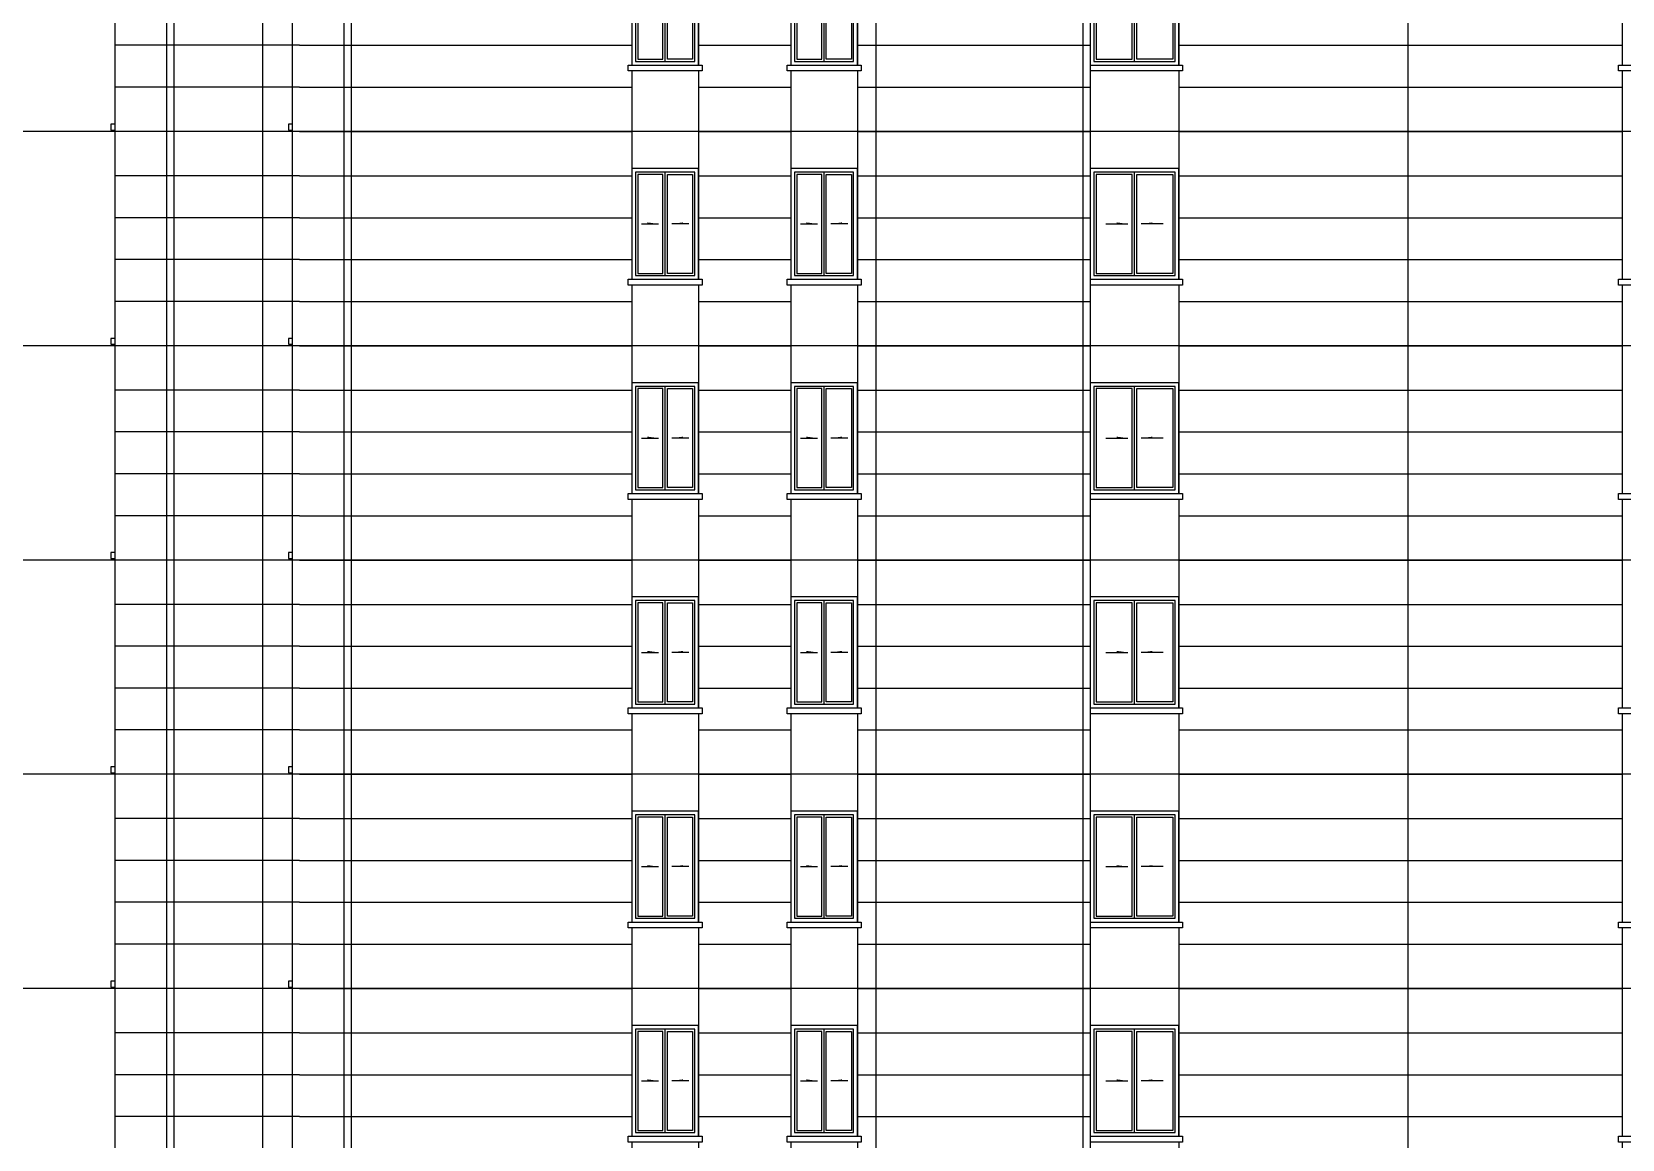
# Model space of a CAD drawing. Extents: x -59851 to 653804, y -249523 to 437614.
# Drawn here: x 312727 to 334249, y 378348 to 393338 of the extents above; entities that cross this region are included whole.
import ezdxf

# ---------------------------------------------------------------- set-up
doc = ezdxf.new("R2010")
doc.units = 0
doc.header["$LTSCALE"] = 1000
doc.header["$MEASUREMENT"] = 0
for name, color, linetype in [('A-材质分割线（横向）', 252, 'Continuous'), ('A-材质分割线（竖向）', 8, 'Continuous'), ('A-注释', 8, 'Continuous'), ('DOTE', 16, 'Continuous'), ('ELE-0', 142, 'Continuous'), ('ELE-2', 31, 'Continuous'), ('ELE-3', 35, 'Continuous'), ('ELE-6', 8, 'Continuous')]:
    doc.layers.add(name, color=color, linetype=linetype)

# ---------------------------------------------------------------- blocks, each defined once
blk = doc.blocks.new('jfdjksjkjkjkjkkj')
at = {"layer": 'A-注释'}
for points in [[(429217, 363047), (429067, 363047), (429067, 363067)], [(429399, 363047), (429549, 363047), (429549, 363067)]]:
    blk.add_hatch(color=256, dxfattribs=at).paths.add_polyline_path(points)
for points in [[(428988, 363047), (429217, 363047)], [(429628, 363047), (429399, 363047)]]:
    blk.add_lwpolyline(points, dxfattribs=at)
at = {"layer": 'ELE-0'}
blk.add_line((429308, 362347), (429308, 363747), dxfattribs=at)
for points in [[(428858, 362297), (429758, 362297), (429758, 363797), (428858, 363797)], [(428908, 362347), (429708, 362347), (429708, 363747), (428908, 363747)], [(429278, 363717), (428938, 363717), (428938, 362377), (429278, 362377)], [(429338, 363717), (429678, 363717), (429678, 362377), (429338, 362377)]]:
    blk.add_lwpolyline(points, close=True, dxfattribs=at)
blk = doc.blocks.new('1512tl0418')
at = {"layer": 'A-注释'}
for points in [[(103386, 378872), (103236, 378872), (103236, 378892)], [(103569, 378872), (103719, 378872), (103719, 378892)]]:
    blk.add_hatch(color=256, dxfattribs=at).paths.add_polyline_path(points)
for points in [[(103089, 378872), (103386, 378872)], [(103866, 378872), (103569, 378872)]]:
    blk.add_lwpolyline(points, dxfattribs=at)
at = {"layer": 'ELE-0'}
blk.add_line((103478, 378172), (103478, 379572), dxfattribs=at)
for points in [[(102878, 378122), (104078, 378122), (104078, 379622), (102878, 379622)], [(102928, 378172), (104028, 378172), (104028, 379572), (102928, 379572)], [(103448, 379542), (102958, 379542), (102958, 378202), (103448, 378202)], [(103508, 379542), (103998, 379542), (103998, 378202), (103508, 378202)]]:
    blk.add_lwpolyline(points, close=True, dxfattribs=at)
blk = doc.blocks.new('2-12dongss')
at = {"layer": 'A-材质分割线（横向）'}
for points in [[(-246647, 337597), (-249147, 337597)], [(-246647, 337597), (-246047, 337597)], [(-246047, 337597), (-242147, 337597)], [(-241247, 337597), (-239997, 337597)], [(-239097, 337597), (-235947, 337597)], [(-234747, 337597), (-228747, 337597)], [(-246647, 337030), (-249147, 337030)], [(-246647, 337030), (-246047, 337030)], [(-246047, 337030), (-242147, 337030)], [(-241247, 337030), (-239997, 337030)], [(-239097, 337030), (-235947, 337030)], [(-234747, 337030), (-228747, 337030)], [(-246647, 336464), (-249147, 336464)], [(-246647, 336464), (-246047, 336464)], [(-246047, 336464), (-242147, 336464)], [(-241247, 336464), (-239997, 336464)], [(-239097, 336464), (-235947, 336464)], [(-234747, 336464), (-228747, 336464)], [(-246647, 335897), (-249147, 335897)], [(-246647, 335897), (-246047, 335897)], [(-246047, 335897), (-242147, 335897)], [(-241247, 335897), (-239997, 335897)], [(-239097, 335897), (-235947, 335897)], [(-234747, 335897), (-228747, 335897)], [(-246647, 335297), (-249147, 335297)], [(-246647, 335297), (-246047, 335297)], [(-246047, 335297), (-242147, 335297)], [(-241247, 335297), (-239997, 335297)], [(-239097, 335297), (-235947, 335297)], [(-234747, 335297), (-228747, 335297)]]:
    blk.add_lwpolyline(points, dxfattribs=at)
at = {"layer": 'A-材质分割线（竖向）'}
for points in [[(-242147, 338197), (-242147, 336197)], [(-241247, 338197), (-241247, 336197)], [(-239997, 338197), (-239997, 336197)], [(-239097, 338197), (-239097, 336197)], [(-234747, 338197), (-234747, 336197)], [(-228747, 338197), (-228747, 336197)], [(-242147, 336117), (-242147, 335297)], [(-241247, 336117), (-241247, 335297)], [(-239997, 336117), (-239997, 335297)], [(-239097, 336117), (-239097, 335297)], [(-234747, 336117), (-234747, 335297)], [(-228747, 336117), (-228747, 335297)]]:
    blk.add_lwpolyline(points, dxfattribs=at)
at = {"layer": 'ELE-2'}
for points in [[(-247147, 338197), (-247147, 335297)], [(-246047, 338197), (-246047, 335297)], [(-235947, 338197), (-235947, 335297)]]:
    blk.add_lwpolyline(points, dxfattribs=at)
at = {"layer": 'ELE-3'}
for points in [[(-246747, 338197), (-246747, 335297)], [(-235947, 336197), (-234697, 336197), (-234697, 336117), (-235947, 336117)], [(-246747, 335397), (-246797, 335397), (-246797, 335317), (-246747, 335317)]]:
    blk.add_lwpolyline(points, dxfattribs=at)
for points in [[(-242197, 336197), (-241197, 336197), (-241197, 336117), (-242197, 336117)], [(-240047, 336197), (-239047, 336197), (-239047, 336117), (-240047, 336117)], [(-228797, 336197), (-227497, 336197), (-227497, 336117), (-228797, 336117)]]:
    blk.add_lwpolyline(points, close=True, dxfattribs=at)
at = {"layer": 'ELE-6'}
for points in [[(-249147, 338197), (-249147, 335297)], [(-248447, 338197), (-248447, 335297)], [(-249147, 335397), (-249197, 335397), (-249197, 335317), (-249147, 335317)]]:
    blk.add_lwpolyline(points, dxfattribs=at)
blk.add_blockref('1512tl0418', (-338824, -41925))
at = {"layer": 'ELE-0'}
for p in [(-671005, -26100), (-668855, -26100)]:
    blk.add_blockref('jfdjksjkjkjkjkkj', p, dxfattribs=at)

msp = doc.modelspace()

# ---------------------------------------------------------------- linework, layer by layer
at = {"layer": 'DOTE'}
for p, q in [((376966.8, 391987.8), (292125.9, 391987.8)), ((376966.8, 389087.8), (292125.9, 389087.8)), ((376966.8, 386187.8), (292125.9, 386187.8)), ((376966.8, 383287.8), (292125.9, 383287.8))]:
    msp.add_line(p, q, dxfattribs=at)

# ---------------------------------------------------------------- block references
msp.add_blockref('2-12dongss', (562995.3, 42190.8))

# ---------------------------------------------------------------- next in the draw order: linework, layer by layer
for p, q in [((314648.6, 423848.2), (314648.6, 363523.9)), ((317048.6, 423848.2), (317048.6, 363523.9)), ((324148.6, 423848.2), (324148.6, 363523.9)), ((326948.6, 423848.2), (326948.6, 363523.9)), ((331348.6, 423848.2), (331348.6, 363523.9)), ((376966.8, 380387.8), (292125.9, 380387.8))]:
    msp.add_line(p, q, dxfattribs=at)

# ---------------------------------------------------------------- next in the draw order: block references
msp.add_blockref('2-12dongss', (562995.3, 50890.8))

# ---------------------------------------------------------------- next in the draw order: block references
for p in [(562995.3, 53790.8), (562995.3, 47990.8)]:
    msp.add_blockref('2-12dongss', p)

# ---------------------------------------------------------------- next in the draw order: block references
for p in [(562995.3, 56690.8), (562995.3, 45090.8)]:
    msp.add_blockref('2-12dongss', p)

doc.saveas('drawing.dxf')
